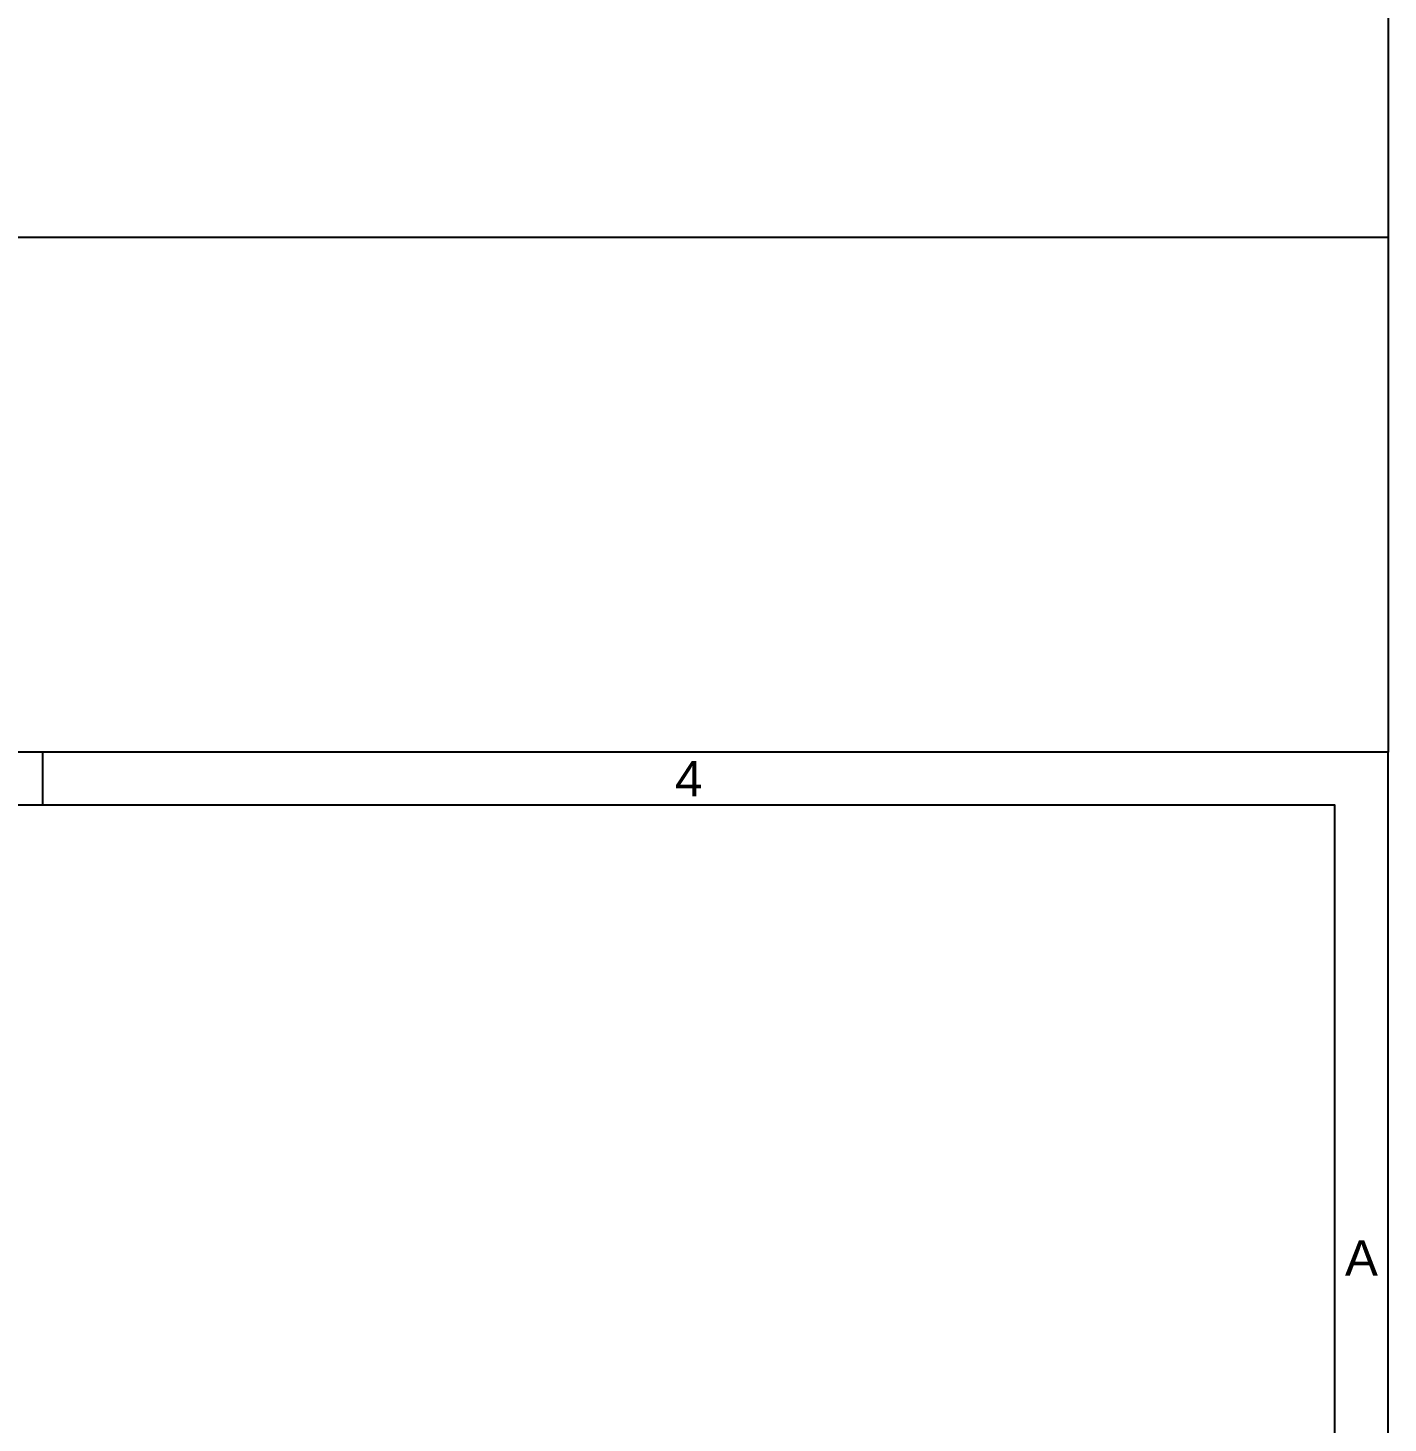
# Model space of a CAD drawing. Header units: millimetres. Extents: x 44190 to 77260, y -67199 to -50358.
# Drawn here: x 59713 to 62010, y -55283 to -52926 of the extents above; entities that cross this region are included whole.
import ezdxf
from ezdxf.enums import TextEntityAlignment as Align

# ---------------------------------------------------------------- set-up
doc = ezdxf.new("R2010")
doc.units = ezdxf.units.MM
doc.header["$LTSCALE"] = 3
doc.layers.add('@.TEXT', color=7, linetype='Continuous')
doc.layers.add('@.VISIBLE', color=7, linetype='Continuous')
doc.styles.add('Arial', font='arial.ttf')

# ---------------------------------------------------------------- blocks, each defined once
blk = doc.blocks.new('KHUNG BAN VE (Made by Tung)')
at = {"layer": '@.VISIBLE', "color": 8}
blk.add_line((221.25, 207), (221.25, 210), dxfattribs=at)
for points in [[(0, 0), (297, 0), (297, 210), (0, 210)], [(3, 3), (294, 3), (294, 207), (3, 207)]]:
    blk.add_lwpolyline(points, close=True, dxfattribs=at)
at = {"layer": '@.TEXT', "color": 1, "style": 'Arial'}
for s, p in [('4', (257.625, 208.5)), ('A', (295.5, 181.5))]:
    blk.add_text(s, height=2, dxfattribs=at).set_placement(p, align=Align.MIDDLE_CENTER)
for tag, height, p in [('DESIGNER_NAME', 2, (38, 15.5)), ('PROJECT_CODE', 2, (258.5, 15.5)), ('SCALE', 2, (289, 15.5)), ('APPROVED_NAME', 2, (38, 10.5)), ('CUSTOMER_NAME', 2, (258.5, 10.5)), ('PAGE', 2, (289, 10.5)), ('DRAWING_NAME', 4, (173, 8)), ('TOTAL', 2, (289, 5.5))]:
    blk.add_attdef(tag, text='', height=height, dxfattribs=at).set_placement(p, align=Align.MIDDLE_CENTER)

msp = doc.modelspace()

# ---------------------------------------------------------------- linework, layer by layer
msp.add_line((57471.29, -53279.56), (62010.49, -53279.56))
msp.add_lwpolyline([(57471.29, -50357.53), (62010.49, -50357.53), (62010.49, -54149.32), (57471.29, -54149.32)], close=True)

# ---------------------------------------------------------------- block references
at = {"layer": '@.VISIBLE', "xscale": 30, "yscale": 30, "zscale": 30}
msp.add_blockref('KHUNG BAN VE (Made by Tung)', (53100.49, -60449.32), dxfattribs=at)

doc.saveas('drawing.dxf')
